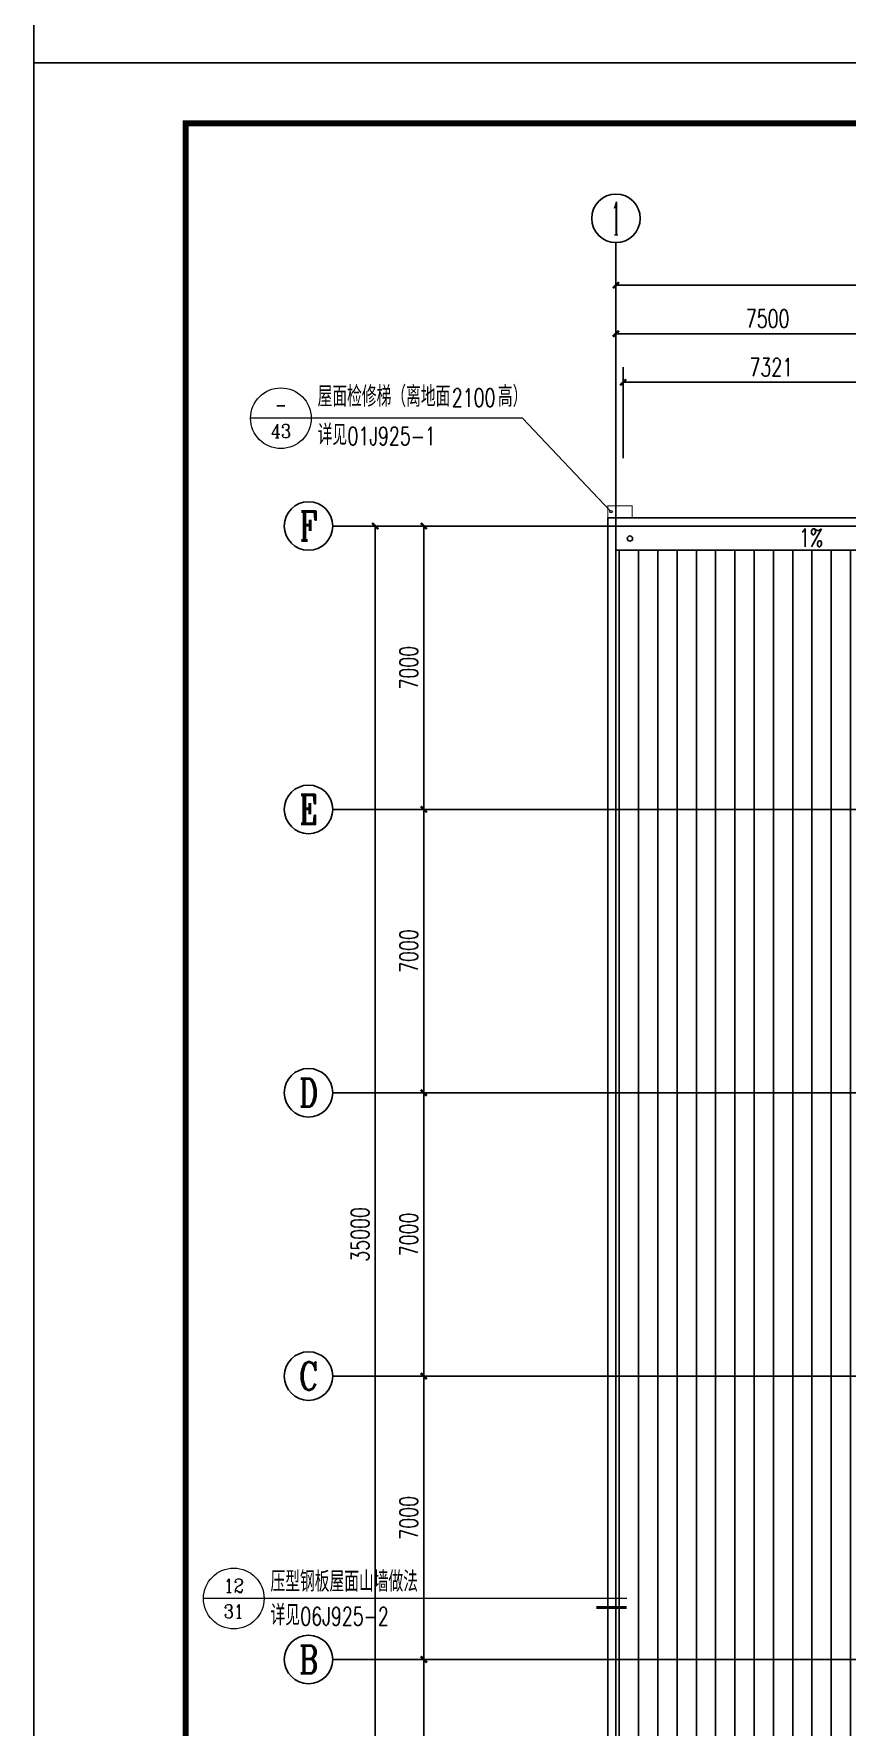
# Model space of a CAD drawing. Extents: x 962303 to 1579583, y -174742 to 224716.
# Drawn here: x 1334333 to 1354439, y 36142 to 77971 of the extents above; entities that cross this region are included whole.
import ezdxf
from ezdxf.enums import TextEntityAlignment as Align

# ---------------------------------------------------------------- set-up
doc = ezdxf.new("R2010")
doc.units = 0
doc.header["$LTSCALE"] = 1000
doc.header["$MEASUREMENT"] = 0
for name, color, linetype in [('AXIS', 3, 'Continuous'), ('AXIS_TEXT', 7, 'Continuous'), ('DIM_SYMB', 3, 'Continuous'), ('DOTE', 1, 'Continuous'), ('PUB_TEXT', 7, 'Continuous'), ('PUB_TITLE', 4, 'Continuous')]:
    doc.layers.add(name, color=color, linetype=linetype)
doc.layers.add('DIM_IDEN', color=3, linetype='Continuous', lineweight=0)
doc.styles.add('_TCH_AXIS', font='COMPLEX', dxfattribs={"bigfont": 'GBCBIG'})
doc.styles.add('_TCH_DIM', font='SIMPLEX', dxfattribs={"bigfont": 'GBCBIG'})
doc.styles.add('_TCH_DIM_T3', font='SIMPLEX', dxfattribs={"width": 0.705882, "bigfont": 'GBCBIG'})
doc.styles.add('_TCH_LABEL', font='COMPLEX', dxfattribs={"bigfont": 'GBCBIG'})
doc.styles.add('COMPLEX', font='COMPLEX')
doc.dimstyles.new('_TCH_ARCH&&150', dxfattribs={"dimtxt": 446.25, "dimasz": 150, "dimexe": 375, "dimexo": 450, "dimgap": 150, "dimtad": 1, "dimdec": 0, "dimzin": 0, "dimdsep": 46, "dimtxsty": '_TCH_DIM_T3', "dimblk": 'ARCHTICK', "dimcen": 0.09, "dimclrt": 7, "dimazin": 2, "dimtfac": 1, "dimtdec": 0, "dimtix": 1, "dimtmove": 2, "dimatfit": 3, "dimfxl": 0, "dimtolj": 1, "dimtzin": 0, "dimarcsym": 0})

# ---------------------------------------------------------------- blocks, each defined once
blk = doc.blocks.new('_ArchTick')
at = {"color": 0, "linetype": 'ByBlock', "const_width": 0.4}
blk.add_lwpolyline([(-0.5, -0.5), (0.5, 0.5)], dxfattribs=at)
blk = doc.blocks.new('*D213')
at = {"layer": 'AXIS', "color": 0, "lineweight": -2}
for p, q in [((1348903, 67490), (1348903, 69738)), ((1356223, 67490), (1356223, 69738)), ((1348903, 69363), (1356223, 69363))]:
    blk.add_line(p, q, dxfattribs=at)
at = {"layer": 'Defpoints', "color": 0}
for p in [(1356223, 69363), (1348903, 67040), (1356223, 67040)]:
    blk.add_point(p, dxfattribs=at)
at = {"layer": 'AXIS', "color": 0, "lineweight": -2, "xscale": 150, "yscale": 150, "zscale": 150, "rotation": 180}
blk.add_blockref('_ArchTick', (1348903, 69363), dxfattribs=at)
at = {"layer": 'AXIS', "color": 0, "lineweight": -2, "xscale": 150, "yscale": 150, "zscale": 150}
blk.add_blockref('_ArchTick', (1356223, 69363), dxfattribs=at)
at = {"layer": 'AXIS', "color": 7, "insert": (1352563, 69736), "char_height": 446.2, "attachment_point": 5, "style": '_TCH_DIM_T3'}
blk.add_mtext('\\A1;7321', dxfattribs=at)
blk = doc.blocks.new('*D833')
at = {"layer": 'AXIS', "color": 0, "lineweight": -2}
for p, q in [((1348723, 67263), (1348723, 70938)), ((1356223, 67263), (1356223, 70938)), ((1348723, 70563), (1356223, 70563))]:
    blk.add_line(p, q, dxfattribs=at)
at = {"layer": 'Defpoints', "color": 0}
for p in [(1356223, 70563), (1348723, 66813), (1356223, 66813)]:
    blk.add_point(p, dxfattribs=at)
at = {"layer": 'AXIS', "color": 0, "lineweight": -2, "xscale": 150, "yscale": 150, "zscale": 150, "rotation": 180}
blk.add_blockref('_ArchTick', (1348723, 70563), dxfattribs=at)
at = {"layer": 'AXIS', "color": 0, "lineweight": -2, "xscale": 150, "yscale": 150, "zscale": 150}
blk.add_blockref('_ArchTick', (1356223, 70563), dxfattribs=at)
at = {"layer": 'AXIS', "color": 7, "insert": (1352473, 70936), "char_height": 446.2, "attachment_point": 5, "style": '_TCH_DIM_T3'}
blk.add_mtext('\\A1;7500', dxfattribs=at)
blk = doc.blocks.new('*D861')
at = {"layer": 'AXIS', "color": 0, "lineweight": -2}
for p, q in [((1348723, 67263), (1348723, 72138)), ((1558723, 67263), (1558723, 72138)), ((1348723, 71763), (1558723, 71763))]:
    blk.add_line(p, q, dxfattribs=at)
at = {"layer": 'Defpoints', "color": 0}
for p in [(1558723, 71763), (1348723, 66813), (1558723, 66813)]:
    blk.add_point(p, dxfattribs=at)
at = {"layer": 'AXIS', "color": 0, "lineweight": -2, "xscale": 150, "yscale": 150, "zscale": 150, "rotation": 180}
blk.add_blockref('_ArchTick', (1348723, 71763), dxfattribs=at)
at = {"layer": 'AXIS', "color": 0, "lineweight": -2, "xscale": 150, "yscale": 150, "zscale": 150}
blk.add_blockref('_ArchTick', (1558723, 71763), dxfattribs=at)
at = {"layer": 'AXIS', "color": 7, "insert": (1453723, 72136), "char_height": 446.2, "attachment_point": 5, "style": '_TCH_DIM_T3'}
blk.add_mtext('\\A1;210000', dxfattribs=at)
blk = doc.blocks.new('*D862')
at = {"layer": 'AXIS', "color": 0, "lineweight": -2}
for p, q in [((1347273, 37813), (1343598, 37813)), ((1343973, 30813), (1343973, 37813)), ((1347273, 30813), (1343598, 30813))]:
    blk.add_line(p, q, dxfattribs=at)
at = {"layer": 'Defpoints', "color": 0}
for p in [(1343973, 37813), (1347723, 37813), (1347723, 30813)]:
    blk.add_point(p, dxfattribs=at)
at = {"layer": 'AXIS', "color": 0, "lineweight": -2, "xscale": 150, "yscale": 150, "zscale": 150}
for p, rotation in [((1343973, 37813), 90), ((1343973, 30813), 270)]:
    blk.add_blockref('_ArchTick', p, dxfattribs=dict(at, rotation=rotation))
at = {"layer": 'AXIS', "color": 7, "insert": (1343600, 34313), "char_height": 446.2, "attachment_point": 5, "rotation": 90, "style": '_TCH_DIM_T3'}
blk.add_mtext('\\A1;7000', dxfattribs=at)
blk = doc.blocks.new('*D863')
at = {"layer": 'AXIS', "color": 0, "lineweight": -2}
for p, q in [((1347273, 44813), (1343598, 44813)), ((1343973, 37813), (1343973, 44813)), ((1347273, 37813), (1343598, 37813))]:
    blk.add_line(p, q, dxfattribs=at)
at = {"layer": 'Defpoints', "color": 0}
for p in [(1343973, 44813), (1347723, 44813), (1347723, 37813)]:
    blk.add_point(p, dxfattribs=at)
at = {"layer": 'AXIS', "color": 0, "lineweight": -2, "xscale": 150, "yscale": 150, "zscale": 150}
for p, rotation in [((1343973, 44813), 90), ((1343973, 37813), 270)]:
    blk.add_blockref('_ArchTick', p, dxfattribs=dict(at, rotation=rotation))
at = {"layer": 'AXIS', "color": 7, "insert": (1343600, 41313), "char_height": 446.2, "attachment_point": 5, "rotation": 90, "style": '_TCH_DIM_T3'}
blk.add_mtext('\\A1;7000', dxfattribs=at)
blk = doc.blocks.new('*D864')
at = {"layer": 'AXIS', "color": 0, "lineweight": -2}
for p, q in [((1347273, 51813), (1343598, 51813)), ((1343973, 44813), (1343973, 51813)), ((1347273, 44813), (1343598, 44813))]:
    blk.add_line(p, q, dxfattribs=at)
at = {"layer": 'Defpoints', "color": 0}
for p in [(1343973, 51813), (1347723, 51813), (1347723, 44813)]:
    blk.add_point(p, dxfattribs=at)
at = {"layer": 'AXIS', "color": 0, "lineweight": -2, "xscale": 150, "yscale": 150, "zscale": 150}
for p, rotation in [((1343973, 51813), 90), ((1343973, 44813), 270)]:
    blk.add_blockref('_ArchTick', p, dxfattribs=dict(at, rotation=rotation))
at = {"layer": 'AXIS', "color": 7, "insert": (1343600, 48313), "char_height": 446.2, "attachment_point": 5, "rotation": 90, "style": '_TCH_DIM_T3'}
blk.add_mtext('\\A1;7000', dxfattribs=at)
blk = doc.blocks.new('*D865')
at = {"layer": 'AXIS', "color": 0, "lineweight": -2}
for p, q in [((1347273, 58813), (1343598, 58813)), ((1343973, 51813), (1343973, 58813)), ((1347273, 51813), (1343598, 51813))]:
    blk.add_line(p, q, dxfattribs=at)
at = {"layer": 'Defpoints', "color": 0}
for p in [(1343973, 58813), (1347723, 58813), (1347723, 51813)]:
    blk.add_point(p, dxfattribs=at)
at = {"layer": 'AXIS', "color": 0, "lineweight": -2, "xscale": 150, "yscale": 150, "zscale": 150}
for p, rotation in [((1343973, 58813), 90), ((1343973, 51813), 270)]:
    blk.add_blockref('_ArchTick', p, dxfattribs=dict(at, rotation=rotation))
at = {"layer": 'AXIS', "color": 7, "insert": (1343600, 55313), "char_height": 446.2, "attachment_point": 5, "rotation": 90, "style": '_TCH_DIM_T3'}
blk.add_mtext('\\A1;7000', dxfattribs=at)
blk = doc.blocks.new('*D866')
at = {"layer": 'AXIS', "color": 0, "lineweight": -2}
for p, q in [((1347273, 65813), (1343598, 65813)), ((1343973, 58813), (1343973, 65813)), ((1347273, 58813), (1343598, 58813))]:
    blk.add_line(p, q, dxfattribs=at)
at = {"layer": 'Defpoints', "color": 0}
for p in [(1343973, 65813), (1347723, 65813), (1347723, 58813)]:
    blk.add_point(p, dxfattribs=at)
at = {"layer": 'AXIS', "color": 0, "lineweight": -2, "xscale": 150, "yscale": 150, "zscale": 150}
for p, rotation in [((1343973, 65813), 90), ((1343973, 58813), 270)]:
    blk.add_blockref('_ArchTick', p, dxfattribs=dict(at, rotation=rotation))
at = {"layer": 'AXIS', "color": 7, "insert": (1343600, 62313), "char_height": 446.2, "attachment_point": 5, "rotation": 90, "style": '_TCH_DIM_T3'}
blk.add_mtext('\\A1;7000', dxfattribs=at)
blk = doc.blocks.new('*D867')
at = {"layer": 'AXIS', "color": 0, "lineweight": -2}
for p, q in [((1347273, 65813), (1342398, 65813)), ((1342773, 30813), (1342773, 65813)), ((1347273, 30813), (1342398, 30813))]:
    blk.add_line(p, q, dxfattribs=at)
at = {"layer": 'Defpoints', "color": 0}
for p in [(1342773, 65813), (1347723, 65813), (1347723, 30813)]:
    blk.add_point(p, dxfattribs=at)
at = {"layer": 'AXIS', "color": 0, "lineweight": -2, "xscale": 150, "yscale": 150, "zscale": 150}
for p, rotation in [((1342773, 65813), 90), ((1342773, 30813), 270)]:
    blk.add_blockref('_ArchTick', p, dxfattribs=dict(at, rotation=rotation))
at = {"layer": 'AXIS', "color": 7, "insert": (1342400, 48313), "char_height": 446.2, "attachment_point": 5, "rotation": 90, "style": '_TCH_DIM_T3'}
blk.add_mtext('\\A1;35000', dxfattribs=at)
blk = doc.blocks.new('_AXISO')
blk.add_circle((0, 0), 0.5)
at = {"layer": 'AXIS_TEXT', "style": 'COMPLEX', "width": 1.041667}
blk.add_attdef('A', text='', height=0.56, dxfattribs=at).set_placement((-0.25, -0.28), (0.25, -0.28), align=Align.FIT)

msp = doc.modelspace()

# ---------------------------------------------------------------- hatches: boundary and pattern name
h = msp.add_hatch()
h.set_pattern_fill('LINE', color=251, scale=500, angle=90, style=0)
h.set_pattern_definition([(90, (747777.7, 33526), (-476.25, 3e-14), [])])
h.paths.add_polyline_path([(1356223.2, 58813.1), (1356223.2, 65213.1), (1348723.2, 65213.1), (1348723.2, 58813.1)])
h.paths.add_polyline_path([(1356223.2, 58813.1), (1348723.2, 58813.1), (1348723.2, 51813.1), (1356223.2, 51813.1)])
h.paths.add_polyline_path([(1356223.2, 44813.1), (1356223.2, 51813.1), (1348723.2, 51813.1), (1348723.2, 44813.1)])
h.paths.add_polyline_path([(1356223.2, 44813.1), (1348723.2, 44813.1), (1348723.2, 37813.1), (1356223.2, 37813.1)])
h.paths.add_polyline_path([(1348723.2, 37813.1), (1348723.2, 31413.1), (1356223.2, 31413.1), (1356223.2, 37813.1)])

# ---------------------------------------------------------------- linework, layer by layer
for p, q in [((1348523.2, 66013.1), (1558923.2, 66013.1)), ((1348523.2, 30613.1), (1348523.2, 66013.1)), ((1348723.2, 65813.1), (1558923.2, 65813.1)), ((1348723.2, 30813.1), (1348723.2, 65813.1)), ((1348723.2, 65213.1), (1558723.2, 65213.1))]:
    msp.add_line(p, q)
at = {"const_width": 30}
msp.add_lwpolyline([(1349123.2, 66011.3), (1349123.2, 66311.3), (1348523.2, 66311.3), (1348523.2, 66011.3)], dxfattribs=at)
msp.add_circle((1349068.6, 65503.5), 65.2)
at = {"layer": 'AXIS'}
for p, q in [((1348723.2, 66813.1), (1348723.2, 72813.1)), ((1347723.2, 65813.1), (1341723.2, 65813.1)), ((1347723.2, 58813.1), (1341723.2, 58813.1)), ((1347723.2, 51813.1), (1341723.2, 51813.1)), ((1347723.2, 44813.1), (1341723.2, 44813.1)), ((1347723.2, 37813.1), (1341723.2, 37813.1))]:
    msp.add_line(p, q, dxfattribs=at)
at = {"layer": 'DIM_IDEN'}
for p, q in [((1341190.2, 68475.9), (1339690.2, 68475.9)), ((1346416.4, 68475.9), (1341190.2, 68475.9)), ((1348582.8, 66188.8), (1346416.4, 68475.9)), ((1340026.1, 39319.4), (1338526.1, 39319.4)), ((1345374.5, 39319.4), (1340026.1, 39319.4)), ((1348990.3, 39319.4), (1345374.5, 39319.4))]:
    msp.add_line(p, q, dxfattribs=at)
at = {"layer": 'DIM_IDEN', "const_width": 75}
msp.add_lwpolyline([(1348990.3, 39094.4), (1348240.3, 39094.4)], dxfattribs=at)
at = {"layer": 'DIM_IDEN'}
for centre, radius in [((1340440.2, 68475.9), 750), ((1348602.2, 66168.3), 28.2), ((1339276.1, 39319.4), 750)]:
    msp.add_circle(centre, radius, dxfattribs=at)
at = {"layer": 'DIM_SYMB'}
msp.add_lwpolyline([(1353091.9, 65522.5, 0, 0, 0), (1351882.2, 65522.5, 120, 0, 0), (1351432.2, 65522.5, 0, 0, 0)], format="xyseb", dxfattribs=at)
at = {"layer": 'DOTE'}
for p, q in [((1348723.2, 29813.1), (1348723.2, 66813.1)), ((1347723.2, 65813.1), (1559723.2, 65813.1)), ((1347723.2, 58813.1), (1559723.2, 58813.1)), ((1347723.2, 51813.1), (1559723.2, 51813.1)), ((1347723.2, 44813.1), (1559723.2, 44813.1)), ((1347723.2, 37813.1), (1559723.2, 37813.1))]:
    msp.add_line(p, q, dxfattribs=at)
at = {"layer": 'PUB_TITLE'}
for points in [[(1334333.3, 77258.1), (1579583.3, 77258.1), (1579583.3, 140258.1), (1334333.3, 140258.1)], [(1334333.3, 14258.1), (1579583.3, 14258.1), (1579583.3, 77258.1), (1334333.3, 77258.1)]]:
    msp.add_lwpolyline(points, close=True, dxfattribs=at)
at = {"layer": 'PUB_TITLE', "const_width": 150}
msp.add_lwpolyline([(1338083.3, 15758.1), (1578083.3, 15758.1), (1578083.3, 75758.1), (1338083.3, 75758.1)], close=True, dxfattribs=at)

# ---------------------------------------------------------------- block references
at = {"layer": 'AXIS'}
ref = msp.add_blockref('_AXISO', (1348723.2, 73413.1), dxfattribs=dict(at, xscale=1200, yscale=1200, zscale=1200))
ref.add_attrib('A', '1', dxfattribs={"layer": 'AXIS_TEXT', "height": 817.2, "style": '_TCH_AXIS', "width": 0.555556}).set_placement((1348625.9, 73004.5), (1348820.5, 73004.5), align=Align.FIT)
ref = msp.add_blockref('_AXISO', (1341123.2, 65813.1), dxfattribs=dict(at, xscale=1200, yscale=1200, zscale=1200))
ref.add_attrib('A', 'F', dxfattribs={"layer": 'AXIS_TEXT', "height": 714.2, "style": '_TCH_AXIS', "width": 0.8125}).set_placement((1340902.1, 65456), (1341344.3, 65456), align=Align.FIT)
ref = msp.add_blockref('_AXISO', (1341123.2, 58813.1), dxfattribs=dict(at, xscale=1200, yscale=1200, zscale=1200))
ref.add_attrib('A', 'E', dxfattribs={"layer": 'AXIS_TEXT', "height": 714.2, "style": '_TCH_AXIS', "width": 0.8125}).set_placement((1340902.1, 58456), (1341344.3, 58456), align=Align.FIT)
ref = msp.add_blockref('_AXISO', (1341123.2, 51813.1), dxfattribs=dict(at, xscale=1200, yscale=1200, zscale=1200))
ref.add_attrib('A', 'D', dxfattribs={"layer": 'AXIS_TEXT', "height": 698.9, "style": '_TCH_AXIS', "width": 0.823529}).set_placement((1340890.2, 51463.6), (1341356.2, 51463.6), align=Align.FIT)
ref = msp.add_blockref('_AXISO', (1341123.2, 44813.1), dxfattribs=dict(at, xscale=1200, yscale=1200, zscale=1200))
ref.add_attrib('A', 'C', dxfattribs={"layer": 'AXIS_TEXT', "height": 683.5, "style": '_TCH_AXIS'}).set_placement((1340879.1, 44471.3), (1341367.3, 44471.3), align=Align.FIT)
ref = msp.add_blockref('_AXISO', (1341123.2, 37813.1), dxfattribs=dict(at, xscale=1200, yscale=1200, zscale=1200))
ref.add_attrib('A', 'B', dxfattribs={"layer": 'AXIS_TEXT', "height": 698.9, "style": '_TCH_AXIS', "width": 0.823529}).set_placement((1340890.2, 37463.6), (1341356.2, 37463.6), align=Align.FIT)

# ---------------------------------------------------------------- texts
at = {"layer": 'PUB_TEXT', "style": '_TCH_DIM'}
for s, p in [('屋面检修梯（离地面', (1341347.7, 68760)), ('高）', (1345805.2, 68760)), ('详见', (1341347.7, 67812)), ('压型钢板屋面山墙做法', (1340183.6, 39484.5)), ('详见', (1340183.6, 38655.5))]:
    msp.add_text(s, height=506.38, dxfattribs=at).set_placement(p)
at = {"layer": 'PUB_TEXT', "style": '_TCH_DIM', "width": 0.705882}
for s, p in [('2100', (1344665.2, 68760)), ('01J925-1', (1342084.9, 67812)), ('1%%%', (1353249.4, 65299.4)), ('06J925-2', (1340920.8, 38655.5))]:
    msp.add_text(s, height=446.25, dxfattribs=at).set_placement(p)
at = {"layer": 'PUB_TEXT', "style": '_TCH_LABEL'}
for s, height, width, p, p2 in [('-', 388, 1.148619, (1340297.5, 68615.2), (1340582.9, 68615.2)), ('43', 341.84, 1.072693, (1340193, 67987.5), (1340687.4, 67987.5)), ('12', 340.06, 1.201308, (1339025.9, 39466.2), (1339526.2, 39466.2)), ('31', 341.84, 1.327043, (1339028.9, 38831), (1339523.3, 38831))]:
    msp.add_text(s, height=height, dxfattribs=dict(at, width=width)).set_placement(p, p2, align=Align.FIT)

# ---------------------------------------------------------------- dimensions: what is measured, and where the dimension line sits
at = {"layer": 'AXIS'}
for p1, p2, distance, picture, middle in [((1348723.2, 66813.1), (1558723.2, 66813.1), 4950, '*D861', (1453723.2, 72136.2)), ((1348723.2, 66813.1), (1356223.2, 66813.1), 3750, '*D833', (1352473.2, 70936.2)), ((1348902.6, 67039.6), (1356223.2, 67039.6), 2323.5, '*D213', (1352562.9, 69736.2)), ((1347723.2, 30813.1), (1347723.2, 65813.1), 4950, '*D867', (1342400.1, 48313.1)), ((1347723.2, 58813.1), (1347723.2, 65813.1), 3750, '*D866', (1343600.1, 62313.1)), ((1347723.2, 51813.1), (1347723.2, 58813.1), 3750, '*D865', (1343600.1, 55313.1)), ((1347723.2, 44813.1), (1347723.2, 51813.1), 3750, '*D864', (1343600.1, 48313.1)), ((1347723.2, 37813.1), (1347723.2, 44813.1), 3750, '*D863', (1343600.1, 41313.1)), ((1347723.2, 30813.1), (1347723.2, 37813.1), 3750, '*D862', (1343600.1, 34313.1))]:
    dim = msp.add_aligned_dim(p1=p1, p2=p2, distance=distance, dimstyle='_TCH_ARCH&&150', dxfattribs=at)
    dim.commit()
    dim.dimension.update_dxf_attribs({"geometry": picture, "text_midpoint": middle})

doc.saveas('drawing.dxf')
